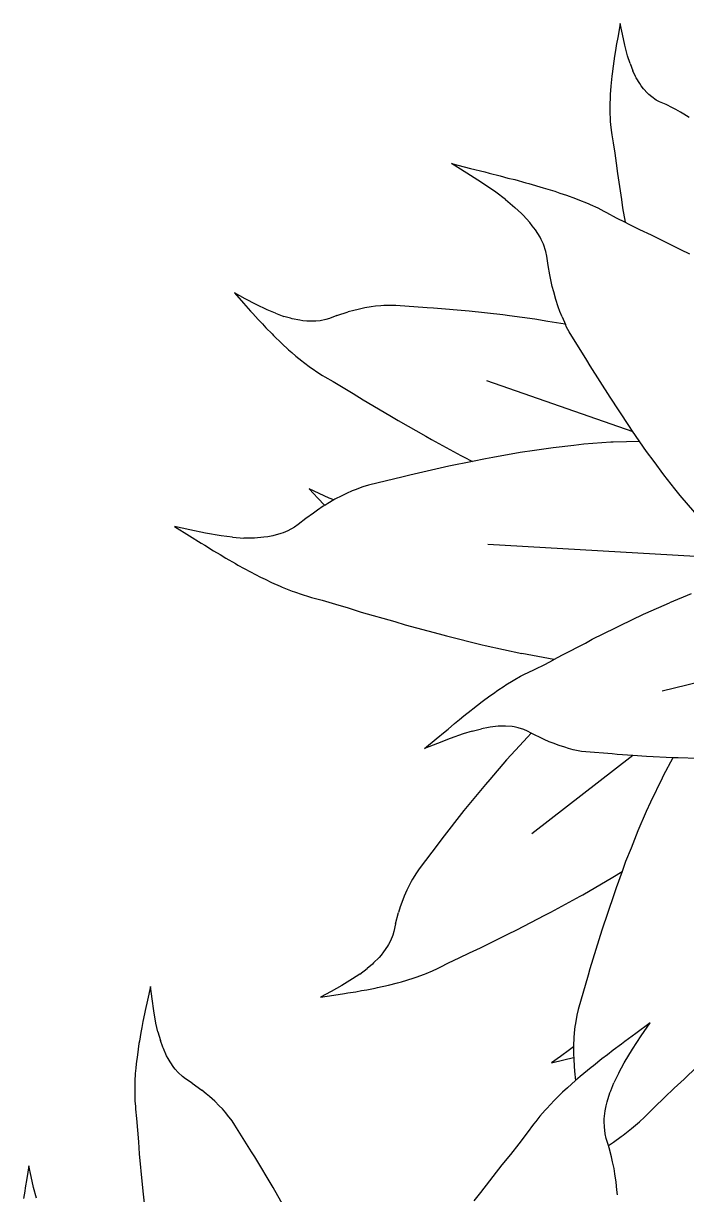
# Model space of a CAD drawing. Header units: metres. Extents: x 244.4 to 340.3, y -4.1 to 64.3.
# Drawn here: x 301.448 to 301.801, y 33.131 to 33.753 of the extents above; entities that cross this region are included whole.
import ezdxf

# ---------------------------------------------------------------- set-up
doc = ezdxf.new("R2010")
doc.units = ezdxf.units.M
doc.layers.add('Edges', color=7, linetype='Continuous')

msp = doc.modelspace()

# ---------------------------------------------------------------- linework, layer by layer
at = {"layer": 'Edges'}
for p, q in [((301.7653, 33.75263), (301.76419, 33.74596)), ((301.76648, 33.74689), (301.7653, 33.75263)), ((301.76419, 33.74596), (301.76326, 33.74088)), ((301.76775, 33.74113), (301.76648, 33.74689)), ((301.76307, 33.73923), (301.76235, 33.73532)), ((301.76326, 33.74088), (301.76307, 33.73923)), ((301.76926, 33.73543), (301.76775, 33.74113)), ((301.76157, 33.72993), (301.76111, 33.72581)), ((301.76202, 33.7325), (301.76157, 33.72993)), ((301.76235, 33.73532), (301.76202, 33.7325)), ((301.77055, 33.7314), (301.76926, 33.73543)), ((301.77055, 33.7314), (301.77211, 33.72742)), ((301.76092, 33.72468), (301.7604, 33.71922)), ((301.76111, 33.72581), (301.76092, 33.72468)), ((301.7735, 33.72451), (301.77211, 33.72742)), ((301.77383, 33.72382), (301.7735, 33.72451)), ((301.77569, 33.72068), (301.77383, 33.72382)), ((301.7604, 33.71922), (301.76004, 33.71481)), ((301.77655, 33.71947), (301.77569, 33.72068)), ((301.7777, 33.71792), (301.77655, 33.71947)), ((301.77987, 33.71553), (301.7777, 33.71792)), ((301.75999, 33.71279), (301.75984, 33.71014)), ((301.76004, 33.71481), (301.75999, 33.71279)), ((301.78057, 33.71489), (301.77987, 33.71553)), ((301.78214, 33.71356), (301.78057, 33.71489)), ((301.78454, 33.71193), (301.78214, 33.71356)), ((301.78622, 33.71104), (301.78454, 33.71193)), ((301.78972, 33.70949), (301.78622, 33.71104)), ((301.75986, 33.70652), (301.75983, 33.70563)), ((301.75983, 33.70563), (301.75998, 33.70136)), ((301.75984, 33.71014), (301.75986, 33.70652)), ((301.79308, 33.70779), (301.78972, 33.70949)), ((301.79489, 33.70688), (301.79308, 33.70779)), ((301.79734, 33.70549), (301.79489, 33.70688)), ((301.79915, 33.70435), (301.79734, 33.70549)), ((301.75998, 33.70136), (301.76007, 33.70048)), ((301.76007, 33.70048), (301.76031, 33.69731)), ((301.80195, 33.70258), (301.79915, 33.70435)), ((301.76031, 33.69731), (301.76069, 33.6947)), ((301.76069, 33.6947), (301.76084, 33.69345)), ((301.76084, 33.69345), (301.76158, 33.68917)), ((301.76158, 33.68917), (301.76243, 33.68376)), ((301.76243, 33.68376), (301.76317, 33.67848)), ((301.68373, 33.67315), (301.67572, 33.67816)), ((301.67572, 33.67816), (301.68575, 33.67554)), ((301.68575, 33.67554), (301.69333, 33.67374)), ((301.69333, 33.67374), (301.69574, 33.67302)), ((301.76317, 33.67848), (301.76383, 33.673)), ((301.6916, 33.66812), (301.68373, 33.67315)), ((301.69918, 33.66294), (301.6916, 33.66812)), ((301.69574, 33.67302), (301.70149, 33.6717)), ((301.70149, 33.6717), (301.70558, 33.67051)), ((301.70558, 33.67051), (301.7093, 33.66967)), ((301.7093, 33.66967), (301.71518, 33.66798)), ((301.71518, 33.66798), (301.71679, 33.66761)), ((301.71679, 33.66761), (301.72445, 33.66534)), ((301.76383, 33.673), (301.76599, 33.65911)), ((301.70437, 33.65908), (301.69918, 33.66294)), ((301.72445, 33.66534), (301.73052, 33.66352)), ((301.73052, 33.66352), (301.73326, 33.66253)), ((301.73326, 33.66253), (301.73682, 33.6614)), ((301.73682, 33.6614), (301.74163, 33.65958)), ((301.70437, 33.65908), (301.70934, 33.65495)), ((301.71287, 33.65164), (301.70934, 33.65495)), ((301.74163, 33.65958), (301.74279, 33.65918)), ((301.74279, 33.65918), (301.74831, 33.65694)), ((301.74831, 33.65694), (301.74943, 33.65641)), ((301.74943, 33.65641), (301.7534, 33.65466)), ((301.76599, 33.65911), (301.76661, 33.6547)), ((301.76661, 33.6547), (301.76797, 33.647)), ((301.71369, 33.65086), (301.71287, 33.65164)), ((301.71729, 33.64691), (301.71369, 33.65086)), ((301.7534, 33.65466), (301.75661, 33.653)), ((301.75661, 33.653), (301.75813, 33.65226)), ((301.75813, 33.65226), (301.76323, 33.64946)), ((301.76323, 33.64946), (301.76797, 33.647)), ((301.71863, 33.64521), (301.71729, 33.64691)), ((301.72028, 33.643), (301.71863, 33.64521)), ((301.72271, 33.6391), (301.72028, 33.643)), ((301.76797, 33.647), (301.76957, 33.64617)), ((301.76957, 33.64617), (301.77565, 33.64319)), ((301.77565, 33.64319), (301.78185, 33.64033)), ((301.72331, 33.6379), (301.72271, 33.6391)), ((301.72449, 33.63532), (301.72331, 33.6379)), ((301.78185, 33.64033), (301.79737, 33.63254)), ((301.72575, 33.63157), (301.72449, 33.63532)), ((301.72631, 33.62905), (301.72575, 33.63157)), ((301.79737, 33.63254), (301.80221, 33.63024)), ((301.72702, 33.62403), (301.72631, 33.62905)), ((301.72797, 33.61911), (301.72702, 33.62403)), ((301.72843, 33.61649), (301.72797, 33.61911)), ((301.72926, 33.61288), (301.72843, 33.61649)), ((301.73001, 33.61015), (301.72926, 33.61288)), ((301.56598, 33.60644), (301.56029, 33.60955)), ((301.56029, 33.60955), (301.56517, 33.60411)), ((301.57179, 33.60339), (301.56598, 33.60644)), ((301.73112, 33.60602), (301.73001, 33.61015)), ((301.73241, 33.6022), (301.73112, 33.60602)), ((301.56517, 33.60411), (301.56886, 33.5999)), ((301.56886, 33.5999), (301.57013, 33.59862)), ((301.57773, 33.60054), (301.57179, 33.60339)), ((301.5821, 33.59868), (301.57773, 33.60054)), ((301.61475, 33.59744), (301.62073, 33.5994)), ((301.62371, 33.60022), (301.62073, 33.5994)), ((301.62602, 33.60074), (301.62371, 33.60022)), ((301.62959, 33.60154), (301.62602, 33.60074)), ((301.63302, 33.60208), (301.62959, 33.60154)), ((301.63533, 33.60242), (301.63302, 33.60208)), ((301.63812, 33.60269), (301.63533, 33.60242)), ((301.63963, 33.60276), (301.63812, 33.60269)), ((301.64351, 33.6029), (301.63963, 33.60276)), ((301.64616, 33.60282), (301.64351, 33.6029)), ((301.66278, 33.60164), (301.64616, 33.60282)), ((301.66603, 33.60145), (301.66278, 33.60164)), ((301.68499, 33.59976), (301.66603, 33.60145)), ((301.70289, 33.5978), (301.68499, 33.59976)), ((301.73326, 33.5997), (301.73241, 33.6022)), ((301.73442, 33.59676), (301.73326, 33.5997)), ((301.57013, 33.59862), (301.57298, 33.59537)), ((301.57298, 33.59537), (301.57516, 33.59316)), ((301.57516, 33.59316), (301.57706, 33.59104)), ((301.5821, 33.59868), (301.58663, 33.59706)), ((301.59013, 33.59605), (301.58663, 33.59706)), ((301.59097, 33.59581), (301.59013, 33.59605)), ((301.59501, 33.59498), (301.59097, 33.59581)), ((301.59666, 33.59477), (301.59501, 33.59498)), ((301.59883, 33.59454), (301.59666, 33.59477)), ((301.60245, 33.59445), (301.59883, 33.59454)), ((301.60351, 33.59452), (301.60245, 33.59445)), ((301.60579, 33.59474), (301.60351, 33.59452)), ((301.60892, 33.59536), (301.60579, 33.59474)), ((301.6109, 33.59597), (301.60892, 33.59536)), ((301.61475, 33.59744), (301.6109, 33.59597)), ((301.70642, 33.59729), (301.70289, 33.5978)), ((301.71993, 33.59549), (301.70642, 33.59729)), ((301.72688, 33.59431), (301.71993, 33.59549)), ((301.73613, 33.59283), (301.72688, 33.59431)), ((301.73442, 33.59676), (301.73623, 33.59281)), ((301.73623, 33.59281), (301.73613, 33.59283)), ((301.73688, 33.5914), (301.73623, 33.59281)), ((301.57706, 33.59104), (301.58028, 33.58783)), ((301.58028, 33.58783), (301.58113, 33.58691)), ((301.58113, 33.58691), (301.58549, 33.58271)), ((301.73827, 33.5889), (301.73688, 33.5914)), ((301.74767, 33.57373), (301.73827, 33.5889)), ((301.58549, 33.58271), (301.58906, 33.57936)), ((301.58906, 33.57936), (301.59079, 33.57791)), ((301.59079, 33.57791), (301.59299, 33.57595)), ((301.59299, 33.57595), (301.59617, 33.57342)), ((301.59617, 33.57342), (301.59692, 33.57278)), ((301.59692, 33.57278), (301.60079, 33.56989)), ((301.60079, 33.56989), (301.60162, 33.56933)), ((301.60162, 33.56933), (301.60458, 33.56728)), ((301.74938, 33.5708), (301.74767, 33.57373)), ((301.75998, 33.55413), (301.74938, 33.5708)), ((301.60458, 33.56728), (301.60715, 33.56572)), ((301.60715, 33.56572), (301.60837, 33.56495)), ((301.60837, 33.56495), (301.61269, 33.56248)), ((301.61269, 33.56248), (301.61811, 33.55928)), ((301.77227, 33.53571), (301.69442, 33.56282)), ((301.61811, 33.55928), (301.62337, 33.55607)), ((301.62337, 33.55607), (301.62879, 33.55266)), ((301.62879, 33.55266), (301.64284, 33.54438)), ((301.76988, 33.53905), (301.75998, 33.55413)), ((301.64284, 33.54438), (301.64728, 33.54169)), ((301.64728, 33.54169), (301.66194, 33.53341)), ((301.77196, 33.53616), (301.76988, 33.53905)), ((301.66194, 33.53341), (301.66503, 33.53163)), ((301.66503, 33.53163), (301.68064, 33.52325)), ((301.77572, 33.53066), (301.76162, 33.53028)), ((301.77937, 33.52534), (301.77196, 33.53616)), ((301.71218, 33.52474), (301.69761, 33.52209)), ((301.71974, 33.52579), (301.71218, 33.52474)), ((301.72962, 33.52732), (301.71974, 33.52579)), ((301.74065, 33.5285), (301.72962, 33.52732)), ((301.74609, 33.52916), (301.74065, 33.5285)), ((301.76027, 33.53017), (301.74609, 33.52916)), ((301.76162, 33.53028), (301.76027, 33.53017)), ((301.78344, 33.51995), (301.77937, 33.52534)), ((301.68686, 33.52004), (301.67426, 33.51744)), ((301.68064, 33.52325), (301.6821, 33.52245)), ((301.6821, 33.52245), (301.68686, 33.52004)), ((301.69374, 33.52145), (301.68686, 33.52004)), ((301.69761, 33.52209), (301.69374, 33.52145)), ((301.78848, 33.51296), (301.78344, 33.51995)), ((301.6499, 33.51181), (301.63149, 33.50734)), ((301.65344, 33.51274), (301.6499, 33.51181)), ((301.67426, 33.51744), (301.65344, 33.51274)), ((301.79445, 33.50553), (301.78848, 33.51296)), ((301.60527, 33.50298), (301.59996, 33.50546)), ((301.59996, 33.50546), (301.60465, 33.50059)), ((301.62859, 33.50649), (301.62442, 33.50494)), ((301.63149, 33.50734), (301.62859, 33.50649)), ((301.79725, 33.5019), (301.79445, 33.50553)), ((301.60465, 33.50059), (301.60818, 33.49681)), ((301.61066, 33.50057), (301.60527, 33.50298)), ((301.61316, 33.49957), (301.60995, 33.49766)), ((301.61316, 33.49957), (301.61066, 33.50057)), ((301.61369, 33.49989), (301.61316, 33.49957)), ((301.61735, 33.50176), (301.61369, 33.49989)), ((301.61979, 33.50299), (301.61735, 33.50176)), ((301.62278, 33.50432), (301.61979, 33.50299)), ((301.62442, 33.50494), (301.62278, 33.50432)), ((301.805, 33.49297), (301.79725, 33.5019)), ((301.60439, 33.49415), (301.60223, 33.49258)), ((301.6075, 33.4962), (301.60439, 33.49415)), ((301.60995, 33.49766), (301.6075, 33.4962)), ((301.60818, 33.49681), (301.60831, 33.49669)), ((301.60995, 33.49766), (301.60831, 33.49669)), ((301.59818, 33.48966), (301.59424, 33.4865)), ((301.60223, 33.49258), (301.59818, 33.48966)), ((301.53667, 33.48361), (301.52838, 33.48544)), ((301.52838, 33.48544), (301.53649, 33.48049)), ((301.54497, 33.48189), (301.53667, 33.48361)), ((301.55328, 33.48048), (301.54497, 33.48189)), ((301.58492, 33.48168), (301.58063, 33.48052)), ((301.58614, 33.48213), (301.58492, 33.48168)), ((301.58872, 33.4832), (301.58614, 33.48213)), ((301.59214, 33.48506), (301.58872, 33.4832)), ((301.59424, 33.4865), (301.59214, 33.48506)), ((301.53649, 33.48049), (301.54257, 33.47661)), ((301.54257, 33.47661), (301.5446, 33.47549)), ((301.5446, 33.47549), (301.54925, 33.47251)), ((301.55924, 33.47973), (301.55328, 33.48048)), ((301.55924, 33.47973), (301.56526, 33.47933)), ((301.56981, 33.47932), (301.56526, 33.47933)), ((301.57089, 33.47932), (301.56981, 33.47932)), ((301.57597, 33.47973), (301.57089, 33.47932)), ((301.57801, 33.48004), (301.57597, 33.47973)), ((301.58063, 33.48052), (301.57801, 33.48004)), ((301.83362, 33.46782), (301.69495, 33.47582)), ((301.54925, 33.47251), (301.55271, 33.47058)), ((301.55271, 33.47058), (301.55575, 33.46864)), ((301.55575, 33.46864), (301.56078, 33.46584)), ((301.56078, 33.46584), (301.56211, 33.46501)), ((301.56211, 33.46501), (301.56878, 33.46141)), ((301.56878, 33.46141), (301.57416, 33.45857)), ((301.57416, 33.45857), (301.5767, 33.45741)), ((301.5767, 33.45741), (301.57994, 33.45578)), ((301.57994, 33.45578), (301.58451, 33.45381)), ((301.58451, 33.45381), (301.5856, 33.45329)), ((301.5856, 33.45329), (301.59103, 33.45112)), ((301.59103, 33.45112), (301.59218, 33.45074)), ((301.59218, 33.45074), (301.59623, 33.44928)), ((301.80312, 33.44962), (301.79156, 33.44495)), ((301.59623, 33.44928), (301.59968, 33.44828)), ((301.59968, 33.44828), (301.60131, 33.44777)), ((301.60131, 33.44777), (301.60699, 33.44628)), ((301.60699, 33.44628), (301.61404, 33.4443)), ((301.61404, 33.4443), (301.62081, 33.44226)), ((301.77892, 33.43938), (301.79156, 33.44495)), ((301.62081, 33.44226), (301.62772, 33.44003)), ((301.62772, 33.44003), (301.64547, 33.43493)), ((301.76525, 33.43292), (301.77779, 33.43882)), ((301.77779, 33.43882), (301.77892, 33.43938)), ((301.64547, 33.43493), (301.65102, 33.43325)), ((301.65102, 33.43325), (301.66918, 33.42839)), ((301.75052, 33.42558), (301.76277, 33.43163)), ((301.76277, 33.43163), (301.76525, 33.43292)), ((301.66918, 33.42839), (301.67297, 33.42731)), ((301.67297, 33.42731), (301.69188, 33.42269)), ((301.74681, 33.42358), (301.75052, 33.42558)), ((301.69188, 33.42269), (301.69364, 33.42223)), ((301.69364, 33.42223), (301.71307, 33.418)), ((301.73464, 33.41734), (301.74681, 33.42358)), ((301.73013, 33.41483), (301.71307, 33.418)), ((301.72018, 33.40976), (301.72522, 33.41225)), ((301.72522, 33.41225), (301.72994, 33.41473)), ((301.72994, 33.41473), (301.73013, 33.41483)), ((301.73013, 33.41483), (301.73464, 33.41734)), ((301.70934, 33.40422), (301.7123, 33.40592)), ((301.7123, 33.40592), (301.71485, 33.40719)), ((301.71485, 33.40719), (301.71603, 33.40781)), ((301.71603, 33.40781), (301.72018, 33.40976)), ((301.83541, 33.40965), (301.78765, 33.39809)), ((301.70031, 33.39853), (301.7037, 33.40073)), ((301.7037, 33.40073), (301.70449, 33.40129)), ((301.70449, 33.40129), (301.70849, 33.40376)), ((301.70849, 33.40376), (301.70934, 33.40422)), ((301.69205, 33.3925), (301.69603, 33.3955)), ((301.69603, 33.3955), (301.69794, 33.39679)), ((301.69794, 33.39679), (301.70031, 33.39853)), ((301.68226, 33.38489), (301.68607, 33.38784)), ((301.68607, 33.38784), (301.68705, 33.38868)), ((301.68705, 33.38868), (301.69205, 33.3925)), ((301.67733, 33.38087), (301.67999, 33.38292)), ((301.67999, 33.38292), (301.68226, 33.38489)), ((301.66757, 33.37265), (301.67224, 33.37663)), ((301.67224, 33.37663), (301.67382, 33.37783)), ((301.67382, 33.37783), (301.67733, 33.38087)), ((301.68183, 33.37532), (301.67501, 33.37292)), ((301.68669, 33.37683), (301.68183, 33.37532)), ((301.68669, 33.37683), (301.69163, 33.37807)), ((301.69537, 33.37877), (301.69163, 33.37807)), ((301.69625, 33.37893), (301.69537, 33.37877)), ((301.70044, 33.37938), (301.69625, 33.37893)), ((301.70214, 33.37944), (301.70044, 33.37938)), ((301.70431, 33.37946), (301.70214, 33.37944)), ((301.70791, 33.37919), (301.70431, 33.37946)), ((301.70896, 33.37902), (301.70791, 33.37919)), ((301.71114, 33.37856), (301.70896, 33.37902)), ((301.71412, 33.37762), (301.71114, 33.37856)), ((301.71598, 33.3768), (301.71412, 33.37762)), ((301.71804, 33.3757), (301.71598, 33.3768)), ((301.71804, 33.3757), (301.71602, 33.37363)), ((301.71949, 33.37492), (301.71804, 33.3757)), ((301.72307, 33.37323), (301.71949, 33.37492)), ((301.66125, 33.36749), (301.66757, 33.37265)), ((301.66815, 33.37026), (301.66125, 33.36749)), ((301.67501, 33.37292), (301.66815, 33.37026)), ((301.71602, 33.37363), (301.70973, 33.36669)), ((301.72495, 33.37231), (301.72307, 33.37323)), ((301.72762, 33.37116), (301.72495, 33.37231)), ((301.72971, 33.37037), (301.72762, 33.37116)), ((301.73285, 33.36915), (301.72971, 33.37037)), ((301.73587, 33.3682), (301.73285, 33.36915)), ((301.70973, 33.36669), (301.70494, 33.36152)), ((301.7721, 33.36382), (301.71838, 33.3223)), ((301.73786, 33.36757), (301.73587, 33.3682)), ((301.74026, 33.36694), (301.73786, 33.36757)), ((301.74482, 33.36601), (301.74026, 33.36694)), ((301.74705, 33.36573), (301.74482, 33.36601)), ((301.76106, 33.36465), (301.74705, 33.36573)), ((301.76372, 33.36437), (301.76106, 33.36465)), ((301.7721, 33.36382), (301.76372, 33.36437)), ((301.77924, 33.36335), (301.7721, 33.36382)), ((301.79335, 33.36264), (301.77924, 33.36335)), ((301.79335, 33.36264), (301.78817, 33.35308)), ((301.79343, 33.36264), (301.79335, 33.36264)), ((301.79623, 33.36261), (301.79343, 33.36264)), ((301.80655, 33.36229), (301.79623, 33.36261)), ((301.70494, 33.36152), (301.69606, 33.35118)), ((301.69606, 33.35118), (301.69371, 33.3485)), ((301.78759, 33.35186), (301.78137, 33.33907)), ((301.78817, 33.35308), (301.78759, 33.35186)), ((301.69371, 33.3485), (301.68229, 33.33458)), ((301.78137, 33.33907), (301.77922, 33.33403)), ((301.68229, 33.33458), (301.67052, 33.31962)), ((301.77922, 33.33403), (301.77474, 33.32389)), ((301.67052, 33.31962), (301.66859, 33.317)), ((301.77474, 33.32389), (301.77111, 33.31457)), ((301.66859, 33.317), (301.65852, 33.30372)), ((301.77111, 33.31457), (301.76824, 33.3075)), ((301.76824, 33.3075), (301.76635, 33.3022)), ((301.657, 33.30154), (301.655, 33.29821)), ((301.65852, 33.30372), (301.657, 33.30154)), ((301.76139, 33.29915), (301.76635, 33.3022)), ((301.76635, 33.3022), (301.76326, 33.29356)), ((301.65294, 33.29442), (301.65196, 33.2923)), ((301.65424, 33.29691), (301.65294, 33.29442)), ((301.655, 33.29821), (301.65424, 33.29691)), ((301.74548, 33.28993), (301.76139, 33.29915)), ((301.65054, 33.28914), (301.64926, 33.28571)), ((301.65196, 33.2923), (301.65054, 33.28914)), ((301.72847, 33.28065), (301.744, 33.28915)), ((301.744, 33.28915), (301.74548, 33.28993)), ((301.76187, 33.28988), (301.75561, 33.271)), ((301.76326, 33.29356), (301.76187, 33.28988)), ((301.64844, 33.28349), (301.6475, 33.28055)), ((301.64926, 33.28571), (301.64844, 33.28349)), ((301.64587, 33.27446), (301.6475, 33.28055)), ((301.71034, 33.27128), (301.72528, 33.27904)), ((301.72528, 33.27904), (301.72847, 33.28065)), ((301.645, 33.27043), (301.64443, 33.26844)), ((301.64587, 33.27446), (301.645, 33.27043)), ((301.70567, 33.26902), (301.71034, 33.27128)), ((301.75561, 33.271), (301.74927, 33.25063)), ((301.64219, 33.26345), (301.64166, 33.26253)), ((301.64325, 33.26548), (301.64219, 33.26345)), ((301.64443, 33.26844), (301.64325, 33.26548)), ((301.69105, 33.26178), (301.70567, 33.26902)), ((301.63823, 33.25786), (301.63715, 33.25659)), ((301.63961, 33.25954), (301.63823, 33.25786)), ((301.64166, 33.26253), (301.63961, 33.25954)), ((301.67968, 33.25644), (301.68524, 33.2591)), ((301.68524, 33.2591), (301.69105, 33.26178)), ((301.627, 33.2478), (301.63084, 33.2507)), ((301.63359, 33.25308), (301.63084, 33.2507)), ((301.63425, 33.25366), (301.63359, 33.25308)), ((301.63715, 33.25659), (301.63425, 33.25366)), ((301.66558, 33.24948), (301.66829, 33.25077)), ((301.66829, 33.25077), (301.6696, 33.25138)), ((301.6696, 33.25138), (301.67404, 33.25365)), ((301.67404, 33.25365), (301.67968, 33.25644)), ((301.74927, 33.25063), (301.74831, 33.2471)), ((301.62306, 33.24515), (301.61743, 33.24172)), ((301.627, 33.2478), (301.62306, 33.24515)), ((301.64915, 33.24373), (301.65199, 33.2445)), ((301.65199, 33.2445), (301.65585, 33.24578)), ((301.65585, 33.24578), (301.6568, 33.24606)), ((301.6568, 33.24606), (301.66133, 33.24772)), ((301.66133, 33.24772), (301.66225, 33.24812)), ((301.66225, 33.24812), (301.66558, 33.24948)), ((301.74831, 33.2471), (301.74297, 33.22892)), ((301.51565, 33.2411), (301.51411, 33.23395)), ((301.51648, 33.23466), (301.51565, 33.2411)), ((301.6117, 33.23853), (301.60599, 33.23545)), ((301.61743, 33.24172), (301.6117, 33.23853)), ((301.62052, 33.23773), (301.62479, 33.23834)), ((301.62479, 33.23834), (301.62784, 33.23897)), ((301.62784, 33.23897), (301.63065, 33.2394)), ((301.63065, 33.2394), (301.6351, 33.24034)), ((301.6351, 33.24034), (301.63633, 33.24055)), ((301.63633, 33.24055), (301.64223, 33.24191)), ((301.64223, 33.24191), (301.64699, 33.24307)), ((301.64699, 33.24307), (301.64915, 33.24373)), ((301.51411, 33.23395), (301.51286, 33.22849)), ((301.51741, 33.22817), (301.51648, 33.23466)), ((301.60599, 33.23545), (301.61321, 33.23658)), ((301.61321, 33.23658), (301.61875, 33.23736)), ((301.61875, 33.23736), (301.62052, 33.23773)), ((301.51257, 33.22672), (301.51161, 33.2225)), ((301.51286, 33.22849), (301.51257, 33.22672)), ((301.51859, 33.22168), (301.51741, 33.22817)), ((301.74226, 33.22598), (301.74151, 33.22159)), ((301.74297, 33.22892), (301.74226, 33.22598)), ((301.5111, 33.21944), (301.51049, 33.21666)), ((301.51161, 33.2225), (301.5111, 33.21944)), ((301.51964, 33.21705), (301.51859, 33.22168)), ((301.74124, 33.21986), (301.74089, 33.21661)), ((301.74151, 33.22159), (301.74124, 33.21986)), ((301.7813, 33.22194), (301.7737, 33.21625)), ((301.77654, 33.21492), (301.7813, 33.22194)), ((301.51049, 33.21666), (301.50978, 33.21217)), ((301.51964, 33.21705), (301.52098, 33.21243)), ((301.74073, 33.21388), (301.74052, 33.20977)), ((301.74089, 33.21661), (301.74073, 33.21388)), ((301.7737, 33.21625), (301.76786, 33.21202)), ((301.77188, 33.20784), (301.77654, 33.21492)), ((301.50953, 33.21094), (301.50869, 33.20495)), ((301.50978, 33.21217), (301.50953, 33.21094)), ((301.52222, 33.20901), (301.52098, 33.21243)), ((301.52252, 33.20819), (301.52222, 33.20901)), ((301.52422, 33.20443), (301.52252, 33.20819)), ((301.73842, 33.20749), (301.73364, 33.20403)), ((301.74053, 33.20915), (301.73842, 33.20749)), ((301.74052, 33.20977), (301.74053, 33.20915)), ((301.74053, 33.20915), (301.74058, 33.20542)), ((301.76158, 33.20734), (301.7585, 33.20484)), ((301.76606, 33.21055), (301.76158, 33.20734)), ((301.76786, 33.21202), (301.76606, 33.21055)), ((301.76749, 33.20064), (301.77188, 33.20784)), ((301.50869, 33.20495), (301.50807, 33.20008)), ((301.52501, 33.20297), (301.52422, 33.20443)), ((301.52609, 33.20107), (301.52501, 33.20297)), ((301.52815, 33.19808), (301.52609, 33.20107)), ((301.73364, 33.20403), (301.72884, 33.20067)), ((301.72884, 33.20067), (301.7354, 33.2023)), ((301.7354, 33.2023), (301.74043, 33.20346)), ((301.74043, 33.20346), (301.74061, 33.20352)), ((301.74058, 33.20542), (301.74062, 33.20257)), ((301.74062, 33.20257), (301.74084, 33.19885)), ((301.75558, 33.20273), (301.75112, 33.19909)), ((301.7585, 33.20484), (301.75558, 33.20273)), ((301.79937, 33.192), (301.81267, 33.20482)), ((301.50761, 33.1949), (301.50742, 33.19085)), ((301.50791, 33.19784), (301.50761, 33.1949)), ((301.50807, 33.20008), (301.50791, 33.19784)), ((301.52882, 33.19727), (301.52815, 33.19808)), ((301.53034, 33.19555), (301.52882, 33.19727)), ((301.53267, 33.19338), (301.53034, 33.19555)), ((301.74084, 33.19885), (301.74113, 33.1962)), ((301.74113, 33.1962), (301.74163, 33.19123)), ((301.74986, 33.19816), (301.74404, 33.19329)), ((301.75112, 33.19909), (301.74986, 33.19816)), ((301.76459, 33.19538), (301.76199, 33.18993)), ((301.76459, 33.19538), (301.76749, 33.20064)), ((301.50735, 33.18986), (301.50727, 33.18503)), ((301.50742, 33.19085), (301.50735, 33.18986)), ((301.53433, 33.19214), (301.53267, 33.19338)), ((301.53778, 33.18988), (301.53433, 33.19214)), ((301.53778, 33.18988), (301.54288, 33.18618)), ((301.73941, 33.18934), (301.73739, 33.18741)), ((301.74163, 33.19123), (301.73941, 33.18934)), ((301.74404, 33.19329), (301.74163, 33.19123)), ((301.7603, 33.18571), (301.76199, 33.18993)), ((301.79399, 33.18712), (301.79937, 33.192)), ((301.50727, 33.18503), (301.50731, 33.18403)), ((301.50731, 33.18403), (301.50739, 33.18044)), ((301.54529, 33.18425), (301.54288, 33.18618)), ((301.54706, 33.18269), (301.54529, 33.18425)), ((301.5498, 33.18026), (301.54706, 33.18269)), ((301.73468, 33.18501), (301.73116, 33.18149)), ((301.73739, 33.18741), (301.73468, 33.18501)), ((301.7584, 33.17984), (301.7599, 33.18471)), ((301.7599, 33.18471), (301.7603, 33.18571)), ((301.7836, 33.17716), (301.78884, 33.18228)), ((301.78884, 33.18228), (301.79399, 33.18712)), ((301.50739, 33.18044), (301.50763, 33.17744)), ((301.50763, 33.17744), (301.50772, 33.176)), ((301.50772, 33.176), (301.50825, 33.17104)), ((301.55225, 33.1778), (301.5498, 33.18026)), ((301.55388, 33.17613), (301.55225, 33.1778)), ((301.55573, 33.17402), (301.55388, 33.17613)), ((301.72626, 33.17643), (301.72548, 33.1755)), ((301.73028, 33.18067), (301.72626, 33.17643)), ((301.73116, 33.18149), (301.73028, 33.18067)), ((301.75741, 33.17522), (301.75794, 33.17783)), ((301.75794, 33.17783), (301.7584, 33.17984)), ((301.77947, 33.17299), (301.7836, 33.17716)), ((301.50825, 33.17104), (301.50884, 33.16478)), ((301.55668, 33.17285), (301.55573, 33.17402)), ((301.55907, 33.16978), (301.55668, 33.17285)), ((301.56056, 33.16759), (301.55907, 33.16978)), ((301.72262, 33.17228), (301.72042, 33.16944)), ((301.72548, 33.1755), (301.72262, 33.17228)), ((301.75688, 33.1695), (301.7569, 33.1708)), ((301.7569, 33.1708), (301.75741, 33.17522)), ((301.77562, 33.16935), (301.77821, 33.17184)), ((301.77821, 33.17184), (301.77947, 33.17299)), ((301.50884, 33.16478), (301.50932, 33.15864)), ((301.56934, 33.15343), (301.56056, 33.16759)), ((301.71586, 33.16339), (301.71141, 33.15757)), ((301.71934, 33.16812), (301.71586, 33.16339)), ((301.72042, 33.16944), (301.71934, 33.16812)), ((301.75692, 33.16671), (301.75688, 33.1695)), ((301.75737, 33.16284), (301.75692, 33.16671)), ((301.76683, 33.16215), (301.77142, 33.16576)), ((301.77142, 33.16576), (301.77233, 33.16657)), ((301.77233, 33.16657), (301.77562, 33.16935)), ((301.50932, 33.15864), (301.50974, 33.15225)), ((301.71141, 33.15757), (301.70701, 33.15203)), ((301.75794, 33.16036), (301.75737, 33.16284)), ((301.75907, 33.15667), (301.75794, 33.16036)), ((301.75907, 33.15667), (301.76185, 33.15849)), ((301.76185, 33.15849), (301.76584, 33.16146)), ((301.76584, 33.16146), (301.76683, 33.16215)), ((301.50974, 33.15225), (301.51127, 33.13601)), ((301.5711, 33.15069), (301.56934, 33.15343)), ((301.70701, 33.15203), (301.70239, 33.14644)), ((301.75941, 33.15553), (301.75907, 33.15667)), ((301.76063, 33.15069), (301.75941, 33.15553)), ((301.45107, 33.14595), (301.44996, 33.13928)), ((301.45224, 33.14021), (301.45107, 33.14595)), ((301.58085, 33.13434), (301.5711, 33.15069)), ((301.70239, 33.14644), (301.69108, 33.13183)), ((301.7613, 33.1481), (301.76063, 33.15069)), ((301.76205, 33.14445), (301.7613, 33.1481)), ((301.44996, 33.13928), (301.44903, 33.1342)), ((301.45352, 33.13445), (301.45224, 33.14021)), ((301.7625, 33.14164), (301.76205, 33.14445)), ((301.76319, 33.13734), (301.7625, 33.14164)), ((301.44884, 33.13256), (301.44812, 33.12865)), ((301.44903, 33.1342), (301.44884, 33.13256)), ((301.45503, 33.12875), (301.45352, 33.13445)), ((301.51127, 33.13601), (301.5117, 33.13084)), ((301.58976, 33.11869), (301.58085, 33.13434)), ((301.76357, 33.13324), (301.76319, 33.13734)), ((301.76382, 33.13052), (301.76357, 33.13324)), ((301.5117, 33.13084), (301.51359, 33.11411)), ((301.69108, 33.13183), (301.68746, 33.12729))]:
    msp.add_line(p, q, dxfattribs=at)

doc.saveas('drawing.dxf')
